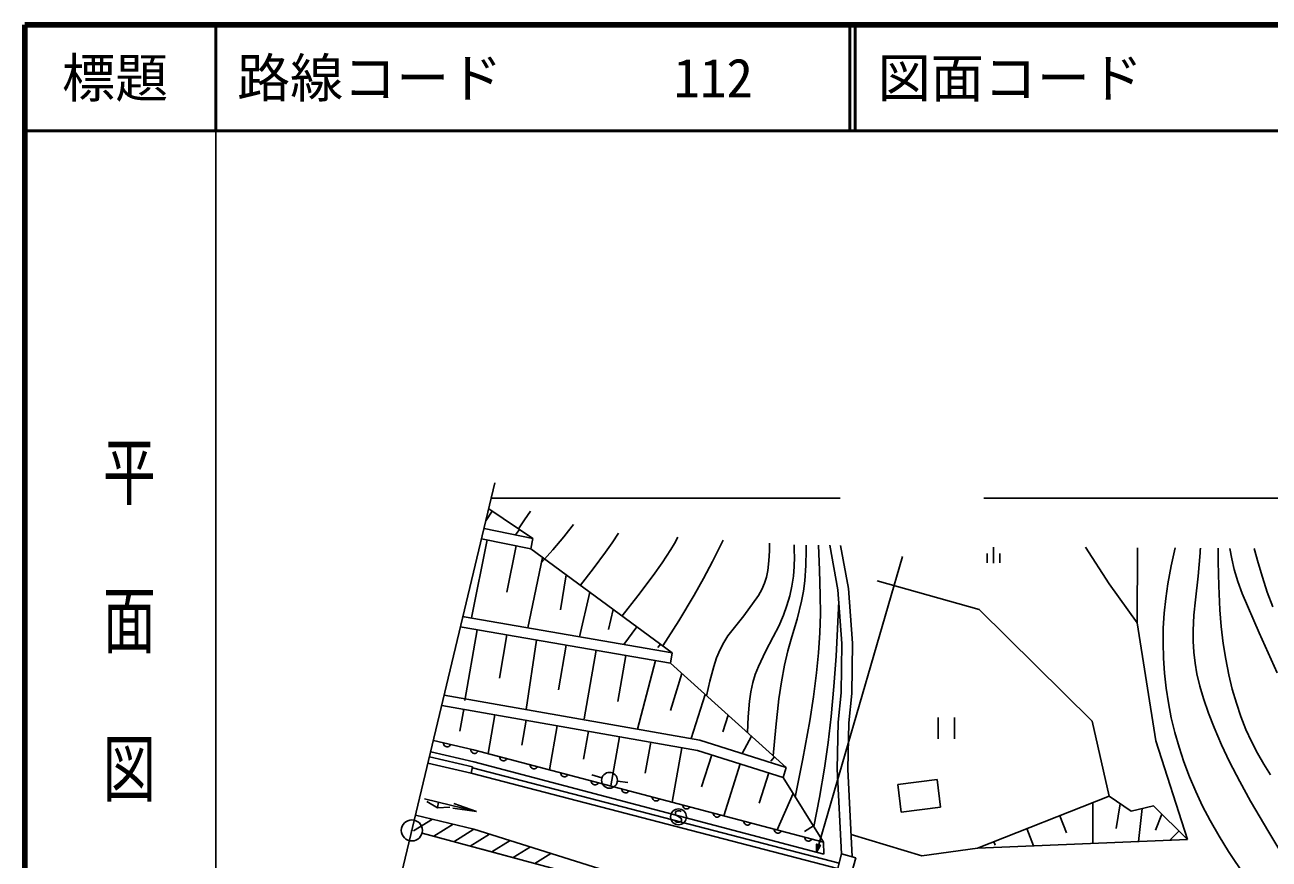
# Model space of a CAD drawing. Units: millimetres, scale not verified. Extents: x 40000 to 680000, y 20000 to 380000.
# Drawn here: x 40000 to 157278, y 301352 to 380000 of the extents above; entities that cross this region are included whole.
import ezdxf
from ezdxf.enums import TextEntityAlignment as Align

# ---------------------------------------------------------------- set-up
doc = ezdxf.new("R2010")
doc.units = ezdxf.units.MM
doc.header["$LTSCALE"] = 1000
doc.linetypes.add('CHAIN', pattern=[18.5, 12, -1.5, 3.5, -1.5])
for name, color, linetype, lineweight in [('M-BGD', 7, 'Continuous', 25), ('M-BMK', 2, 'CHAIN', 13), ('M-TTL', 2, 'Continuous', 140), ('M-TTL-BAND', 7, 'Continuous', 25), ('M-TTL-LINE', 7, 'Continuous', 50)]:
    doc.layers.add(name, color=color, linetype=linetype, lineweight=lineweight)
doc.layers.add('M-TTL-TXT', color=7, linetype='Continuous')
doc.styles.add('@ＭＳ ゴシック', font='')
doc.styles.add('ＭＳ ゴシック', font='')
doc.styles.get('@ＭＳ ゴシック').set_extended_font_data('@MS Gothic')
doc.styles.get('ＭＳ ゴシック').set_extended_font_data('MS Gothic')

# ---------------------------------------------------------------- blocks, each defined once
blk = doc.blocks.new('BUHIN56')
at = {"color": 7, "linetype": 'Continuous', "lineweight": 25}
blk.add_lwpolyline([(530, -85), (561, -33), (570, 29), (562, 109), (529, 220), (476, 306), (399, 369), (306, 392), (222, 371), (169, 352), (106, 301), (81, 239), (-29, -220), (-80, -282), (-162, -338), (-250, -356), (-326, -351), (-406, -320), (-471, -218), (-520, -53), (-531, 22), (-519, 100), (-482, 174), (-414, 248)], dxfattribs=at)
blk.add_circle((0, 0), 746, dxfattribs=at)
blk = doc.blocks.new('BUHIN54')
at = {"color": 7, "linetype": 'Continuous', "lineweight": 25}
blk.add_circle((0, 0), 746, dxfattribs=at)
blk = doc.blocks.new('BUHIN90')
at = {"color": 7, "linetype": 'Continuous', "lineweight": 25}
for p, q in [((-24, 619), (-886, 362)), ((719, 214), (-719, -214)), ((318, -531), (-544, -788))]:
    blk.add_line(p, q, dxfattribs=at)
blk = doc.blocks.new('BUHIN91')
at = {"color": 7, "linetype": 'Continuous', "lineweight": 25}
for p, q in [((739, 1023), (-1178, 453)), ((-740, -1018), (1177, -448))]:
    blk.add_line(p, q, dxfattribs=at)
blk = doc.blocks.new('BUHIN93')
at = {"color": 7, "linetype": 'Continuous', "lineweight": 25}
for radius in [995, 30]:
    blk.add_circle((0, 0), radius, dxfattribs=at)
blk = doc.blocks.new('BUHIN6')
at = {"color": 7, "linetype": 'Continuous', "lineweight": 25}
blk.add_lwpolyline([(18, -350), (-64, -326), (-134, -287), (-214, -225), (-260, -150), (-289, -69), (-295, 39), (-274, 122), (-237, 201), (-163, 274), (-97, 319), (-18, 350)], dxfattribs=at)
blk = doc.blocks.new('BUHIN7')
at = {"color": 7, "linetype": 'Continuous', "lineweight": 25}
blk.add_lwpolyline([(11, -350), (-70, -324), (-140, -285), (-219, -220), (-263, -145), (-290, -63), (-294, 45), (-272, 128), (-232, 206), (-158, 277), (-91, 321), (-11, 350)], dxfattribs=at)

msp = doc.modelspace()

# ---------------------------------------------------------------- linework, layer by layer
at = {"layer": 'M-BGD'}
for p, q in [((84312, 336830), (60755, 238284)), ((83721, 334360), (87887, 331589)), ((83966, 335385), (116834, 335385)), ((130382, 335385), (309939, 335385)), ((84050, 334142), (83455, 333248)), ((83281, 332518), (87887, 331589)), ((86608, 332440), (86260, 331917)), ((83575, 331438), (82093, 324087)), ((83048, 331544), (87690, 330609)), ((86318, 330885), (85438, 326520)), ((87887, 331589), (87690, 330609)), ((116625, 326739), (115862, 330941)), ((117618, 326867), (116880, 330933)), ((139967, 330751), (142196, 327289)), ((88800, 329792), (87400, 323168)), ((87690, 330609), (101016, 320809)), ((114602, 301990), (122713, 329868)), ((144828, 323618), (144869, 330712)), ((91021, 328159), (90485, 324858)), ((129958, 324877), (120327, 327582)), ((142196, 327289), (144828, 323618)), ((93243, 326526), (92279, 322323)), ((117016, 321677), (116625, 326739)), ((118016, 321707), (117618, 326867)), ((95464, 324892), (95023, 323005)), ((140599, 314366), (129958, 324877)), ((81300, 324231), (81418, 324204)), ((81418, 324204), (101016, 320809)), ((81068, 323259), (81221, 323224)), ((81221, 323224), (100846, 319824)), ((82623, 322981), (81468, 316315)), ((97685, 323259), (96463, 321598)), ((146599, 312501), (144828, 323618)), ((85426, 322495), (84721, 318427)), ((88230, 322009), (87259, 315458)), ((91033, 321524), (90305, 317319)), ((99906, 321626), (99662, 321294)), ((116941, 317032), (117016, 321677)), ((117940, 316972), (118016, 321707)), ((93837, 321038), (92719, 314585)), ((96640, 320552), (95888, 316211)), ((101016, 320809), (100846, 319824)), ((99444, 320067), (97730, 313608)), ((100846, 319824), (111760, 310002)), ((101937, 318842), (100842, 315370)), ((79529, 316824), (103633, 312565)), ((104120, 316877), (102812, 312710)), ((116653, 314253), (116941, 317032)), ((117652, 314191), (117940, 316972)), ((79296, 315849), (103394, 311592)), ((81375, 315482), (81007, 313402)), ((84311, 314964), (83663, 311297)), ((87247, 314445), (86832, 312099)), ((106303, 314913), (105800, 313358)), ((142216, 307275), (140599, 314366)), ((90183, 313926), (89449, 309773)), ((93119, 313408), (92652, 310769)), ((116566, 309828), (116653, 314253)), ((117567, 309844), (117652, 314191)), ((82298, 311657), (78506, 312543)), ((96054, 312889), (95235, 308248)), ((98990, 312370), (98473, 309440)), ((103633, 312565), (111760, 310002)), ((108486, 312948), (107597, 311315)), ((149572, 303196), (146599, 312501)), ((82191, 310037), (78135, 310991)), ((82310, 310523), (78250, 311472)), ((82298, 311657), (115286, 302965)), ((101926, 311851), (101020, 306724)), ((103394, 311592), (111459, 309048)), ((104738, 311168), (103791, 308164)), ((110669, 310984), (110311, 310587)), ((82054, 309453), (77996, 310408)), ((82191, 310037), (82054, 309453)), ((116738, 300981), (82184, 309957)), ((82310, 310523), (115298, 301831)), ((107427, 310320), (105888, 305441)), ((111760, 310002), (111459, 309048)), ((116975, 301850), (116566, 309828)), ((117990, 301578), (117567, 309844)), ((116607, 300477), (82054, 309453)), ((94389, 309005), (93433, 309298)), ((95852, 308700), (96845, 308587)), ((110115, 309472), (109216, 306622)), ((111459, 309048), (115286, 302965)), ((125995, 308850), (122278, 308389)), ((126317, 306254), (125995, 308850)), ((112416, 307527), (110911, 304118)), ((122278, 308389), (122599, 305793)), ((129777, 302396), (142216, 307275)), ((129777, 302396), (142216, 307275)), ((142216, 307275), (144267, 305866)), ((142216, 307275), (144267, 305866)), ((82561, 305839), (77679, 307039)), ((77880, 306782), (78907, 306195)), ((78907, 306195), (78982, 306745)), ((78907, 306195), (80041, 306239)), ((82561, 305839), (80334, 306163)), ((82561, 305839), (80435, 306608)), ((122599, 305793), (126317, 306254)), ((140661, 306665), (140657, 302836)), ((143242, 306571), (142856, 304233)), ((144267, 305866), (146382, 306378)), ((144267, 305866), (146382, 306378)), ((145324, 306122), (144957, 303009)), ((146382, 306378), (149572, 303196)), ((146382, 306378), (149572, 303196)), ((78413, 305106), (76642, 304013)), ((82321, 304170), (76820, 305488)), ((137552, 305445), (138185, 303830)), ((147179, 305582), (146576, 304080)), ((119790, 292421), (77443, 303798)), ((80367, 304638), (78532, 303505)), ((82321, 304170), (80422, 302997)), ((119790, 292421), (82321, 304170)), ((114330, 304486), (113477, 303949)), ((134442, 304226), (135076, 302610)), ((148774, 303991), (147914, 303129)), ((83802, 303705), (81978, 302579)), ((85729, 303101), (84002, 302036)), ((115298, 301831), (115286, 302965)), ((117883, 303673), (124541, 301674)), ((129777, 302396), (149572, 303196)), ((131332, 303006), (131459, 302683)), ((87655, 302497), (86026, 301492)), ((89582, 301893), (88051, 300948)), ((116612, 300495), (116975, 301850)), ((116975, 301850), (118323, 301489)), ((118323, 301489), (117960, 300134)), ((124541, 301674), (129777, 302396))]:
    msp.add_line(p, q, dxfattribs=at)
for points in [[(87657, 334170), (87104, 333325), (86531, 332490)], [(88698, 329309), (89774, 330504), (90804, 331738), (91254, 332312), (91700, 332890)], [(92360, 327174), (93569, 328717), (94728, 330295), (95341, 331183), (95946, 332076)], [(96287, 324286), (97783, 326162), (99233, 328078), (100079, 329289), (100875, 330533), (101220, 331118), (101551, 331710)], [(100118, 321469), (101626, 323829), (103086, 326227), (103970, 327792), (104805, 329395), (105307, 330407), (105807, 331431)], [(104253, 316757), (104562, 318142), (104929, 319512), (105205, 320324), (105536, 321111), (105875, 321765), (106269, 322393), (107751, 324299), (109162, 326214), (109467, 326769), (109719, 327355), (109901, 327948), (110027, 328573), (110129, 329477), (110173, 330414), (110181, 330774), (110188, 331145)], [(108099, 313296), (108166, 314780), (108292, 316245), (108423, 317122), (108614, 317990), (108850, 318761), (109143, 319513), (109811, 320915), (110545, 322313), (111051, 323324), (111502, 324360), (111825, 325262), (112089, 326182), (112291, 327096), (112434, 328029), (112514, 328937), (112534, 329856), (112521, 330425), (112499, 330993)], [(110542, 311097), (110781, 313781), (111080, 316470), (111313, 318062), (111605, 319645), (111913, 320980), (112279, 322303), (112779, 323986), (113217, 325677), (113397, 326624), (113518, 327592), (113613, 329028), (113648, 330475), (113651, 330717), (113654, 330958)], [(112617, 307207), (113326, 310795), (113977, 314397), (114325, 316642), (114615, 318905), (114800, 320796), (114925, 322690), (114980, 324466), (114976, 326244), (114903, 328591), (114791, 330949)], [(156580, 297518), (154996, 299783), (153462, 302078), (152566, 303521), (151716, 305004), (151013, 306353), (150358, 307738), (149775, 309113), (149247, 310512), (148790, 311893), (148390, 313293), (148058, 314670), (147782, 316072), (147567, 317475), (147411, 318895), (147316, 320311), (147281, 321729), (147306, 323125), (147391, 324526), (147536, 325911), (147742, 327295), (148058, 328993), (148409, 330684)], [(159014, 300984), (157248, 303885), (155533, 306817), (154523, 308656), (153559, 310534), (152805, 312130), (152102, 313756), (151569, 315122), (151093, 316508), (150757, 317659), (150481, 318820), (150295, 319841), (150169, 320877), (150109, 321897), (150110, 322919), (150188, 324352), (150328, 325798), (150582, 328015), (150775, 330230), (150787, 330448), (150798, 330666)], [(157409, 309288), (156765, 310294), (156169, 311338), (155608, 312444), (155098, 313584), (154620, 314804), (154198, 316044), (153809, 317381), (153478, 318735), (153186, 320191), (152951, 321666), (152760, 323267), (152630, 324866), (152527, 327112), (152485, 329366), (152478, 330004), (152473, 330652)], [(158030, 318924), (156341, 322673), (154731, 326392), (154331, 327514), (153986, 328663), (153750, 329648), (153561, 330644)], [(157616, 325125), (157105, 326517), (156648, 327932), (156253, 329276), (155874, 330626)], [(114369, 304422), (114900, 307170), (115374, 309938), (115716, 312361), (116000, 314803), (116265, 317639), (116470, 320479), (116607, 323074), (116708, 325677)], [(114623, 302064), (114653, 302737), (114959, 302648), (114624, 302066)], [(114767, 302558), (114729, 302430), (114749, 302563), (114785, 302552), (114729, 302430)]]:
    msp.add_lwpolyline(points, dxfattribs=at)
for points in [[(114602, 301990), (114991, 302658), (114631, 302763)], [(114645, 302138), (114672, 302702), (114924, 302629)], [(114665, 302210), (114691, 302667), (114889, 302610)], [(114687, 302284), (114710, 302633), (114854, 302591)], [(114708, 302356), (114729, 302598), (114819, 302572)]]:
    msp.add_lwpolyline(points, close=True, dxfattribs=at)
at = {"layer": 'M-BMK'}
msp.add_line((170975, 278669), (77443, 303798), dxfattribs=at)
at = {"layer": 'M-TTL'}
for p, q in [((40000, 380000), (40000, 20000)), ((680000, 380000), (40000, 380000))]:
    msp.add_line(p, q, dxfattribs=at)
at = {"layer": 'M-TTL-BAND'}
msp.add_line((58000, 370000), (58000, 20000), dxfattribs=at)
at = {"layer": 'M-TTL-LINE'}
for p, q in [((58000, 380000), (58000, 370000)), ((117750, 380000), (117750, 370000)), ((118250, 380000), (118250, 370000)), ((40000, 370000), (680000, 370000))]:
    msp.add_line(p, q, dxfattribs=at)

# ---------------------------------------------------------------- block references
at = {"layer": 'M-BGD', "rotation": 73.43674}
for name, p in [('BUHIN90', (131297, 330017)), ('BUHIN91', (126852, 313698)), ('BUHIN6', (79795, 312232)), ('BUHIN6', (82374, 311609)), ('BUHIN7', (85100, 310918)), ('BUHIN7', (87975, 310161)), ('BUHIN54', (95106, 308785)), ('BUHIN7', (90850, 309404)), ('BUHIN7', (93725, 308646)), ('BUHIN7', (96600, 307889)), ('BUHIN7', (99475, 307131)), ('BUHIN56', (101609, 305339)), ('BUHIN7', (102350, 306374)), ('BUHIN93', (76478, 304057)), ('BUHIN7', (105224, 305616)), ('BUHIN7', (108099, 304859)), ('BUHIN7', (110974, 304101)), ('BUHIN7', (113849, 303344))]:
    msp.add_blockref(name, p, dxfattribs=at)

# ---------------------------------------------------------------- texts
at = {"layer": 'M-TTL-BAND', "style": '@ＭＳ ゴシック', "width": 1.4}
msp.add_text('平  面  図', height=3666, rotation=270, dxfattribs=at).set_placement((49777, 306475), align=Align.MIDDLE_RIGHT)
at = {"layer": 'M-TTL-TXT', "style": 'ＭＳ ゴシック'}
msp.add_text('標題', height=3666, dxfattribs=at).set_placement((48500, 375000), align=Align.MIDDLE_CENTER)
for s, p in [('路線コード', (60000, 375000)), ('112', (101142, 375000)), ('図面コード', (120380, 375000))]:
    msp.add_text(s, height=3666, dxfattribs=at).set_placement(p, align=Align.MIDDLE_LEFT)

doc.saveas('drawing.dxf')
